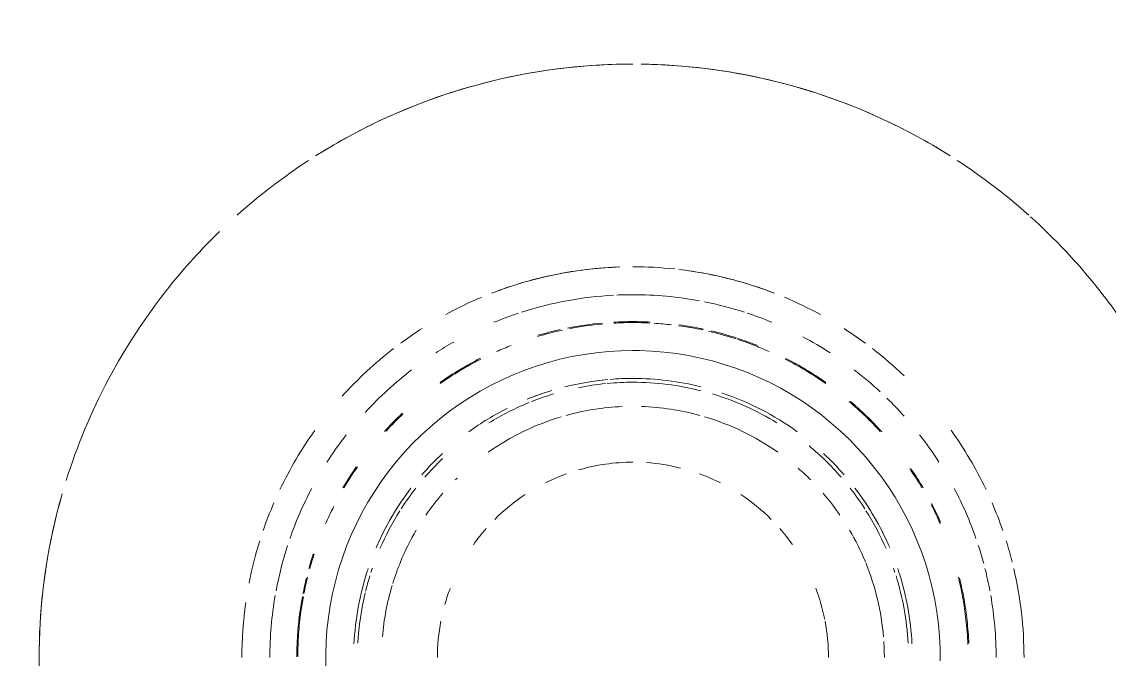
# Model space of a CAD drawing. Header units: millimetres. Extents: x -4000 to 187956, y -58990 to 162485.
# Drawn here: x 928.2 to 1016.4, y 74148.5 to 74200.2 of the extents above; entities that cross this region are included whole.
import ezdxf

# ---------------------------------------------------------------- set-up
doc = ezdxf.new("R2010")
doc.units = ezdxf.units.MM
doc.layers.add('A-FLOR-PATT', color=8, linetype='Continuous', lineweight=13)
doc.layers.add('P-SANR-FIXT', color=6, linetype='Continuous', lineweight=9)

# ---------------------------------------------------------------- blocks, each defined once
blk = doc.blocks.new('C307 - C307-496757-0_000')
at = {"layer": 'P-SANR-FIXT', "color": 50}
for p, q in [((-24.904, -149.731), (-24.895, -150.727)), ((-24.904, -149.731), (-24.895, -150.727)), ((24.904, -150.269), (24.895, -149.273)), ((24.904, -150.269), (24.895, -149.273)), ((-24.895, -150.727), (-24.846, -151.722)), ((-24.895, -150.727), (-24.846, -151.722)), ((24.874, -151.265), (24.904, -150.269)), ((24.874, -151.265), (24.904, -150.269)), ((24.803, -152.258), (24.874, -151.265)), ((24.803, -152.258), (24.874, -151.265)), ((-24.846, -151.722), (-24.757, -152.714)), ((24.693, -153.248), (24.803, -152.258)), ((24.693, -153.248), (24.803, -152.258)), ((-24.757, -152.714), (-24.629, -153.702)), ((24.543, -154.233), (24.693, -153.248)), ((24.543, -154.233), (24.693, -153.248)), ((-24.629, -153.702), (-24.461, -154.684)), ((-24.629, -153.702), (-24.461, -154.684)), ((24.354, -155.211), (24.543, -154.233)), ((24.354, -155.211), (24.543, -154.233)), ((-24.461, -154.684), (-24.254, -155.659)), ((24.126, -156.181), (24.354, -155.211)), ((24.126, -156.181), (24.354, -155.211)), ((-24.009, -156.624), (-23.725, -157.579)), ((23.86, -157.141), (24.126, -156.181)), ((23.86, -157.141), (24.126, -156.181)), ((-23.725, -157.579), (-23.402, -158.521)), ((23.555, -158.089), (23.86, -157.141)), ((23.555, -158.089), (23.86, -157.141)), ((-23.402, -158.521), (-23.043, -159.45)), ((-23.402, -158.521), (-23.043, -159.45)), ((23.213, -159.025), (23.555, -158.089)), ((23.213, -159.025), (23.555, -158.089)), ((-23.043, -159.45), (-22.647, -160.364)), ((22.834, -159.946), (23.213, -159.025)), ((22.834, -159.946), (23.213, -159.025)), ((-22.647, -160.364), (-22.214, -161.262)), ((22.418, -160.851), (22.834, -159.946)), ((-22.214, -161.262), (-21.746, -162.141)), ((21.966, -161.739), (22.418, -160.851)), ((-21.746, -162.141), (-21.243, -163.001)), ((-21.243, -163.001), (-20.706, -163.84)), ((20.957, -163.457), (21.479, -162.608)), ((20.403, -164.284), (20.957, -163.457)), ((19.815, -165.088), (20.403, -164.284)), ((-19.534, -165.451), (-18.9, -166.219)), ((19.196, -165.869), (19.815, -165.088)), ((-18.9, -166.219), (-18.237, -166.962)), ((18.546, -166.624), (19.196, -165.869)), ((18.546, -166.624), (19.196, -165.869)), ((-18.237, -166.962), (-17.544, -167.678)), ((17.158, -168.053), (17.866, -167.352)), ((17.158, -168.053), (17.866, -167.352)), ((17.866, -167.352), (18.546, -166.624)), ((17.866, -167.352), (18.546, -166.624)), ((-17.544, -167.678), (-16.823, -168.365)), ((-16.823, -168.365), (-16.075, -169.023)), ((16.422, -168.724), (17.158, -168.053)), ((16.422, -168.724), (17.158, -168.053)), ((-16.075, -169.023), (-15.301, -169.651)), ((-16.075, -169.023), (-15.301, -169.651)), ((15.661, -169.366), (16.422, -168.724)), ((15.661, -169.366), (16.422, -168.724)), ((-15.301, -169.651), (-14.503, -170.247)), ((-15.301, -169.651), (-14.503, -170.247)), ((-14.503, -170.247), (-13.682, -170.811)), ((-14.503, -170.247), (-13.682, -170.811)), ((-13.682, -170.811), (-12.839, -171.341)), ((-13.682, -170.811), (-12.839, -171.341)), ((13.23, -171.101), (14.063, -170.556)), ((13.23, -171.101), (14.063, -170.556)), ((14.063, -170.556), (14.22, -170.443)), ((14.063, -170.556), (14.22, -170.443)), ((-12.839, -171.341), (-11.975, -171.838)), ((-12.839, -171.341), (-11.975, -171.838)), ((-11.975, -171.838), (-11.092, -172.299)), ((-11.975, -171.838), (-11.092, -172.299)), ((11.501, -172.091), (12.375, -171.614)), ((11.501, -172.091), (12.375, -171.614)), ((12.375, -171.614), (13.23, -171.101)), ((12.375, -171.614), (13.23, -171.101)), ((-11.092, -172.299), (-10.192, -172.725)), ((-11.092, -172.299), (-10.192, -172.725)), ((-10.192, -172.725), (-9.275, -173.114)), ((-10.192, -172.725), (-9.275, -173.114)), ((9.699, -172.94), (10.608, -172.533)), ((9.699, -172.94), (10.608, -172.533)), ((10.608, -172.533), (11.501, -172.091)), ((10.608, -172.533), (11.501, -172.091)), ((-9.275, -173.114), (-8.343, -173.467)), ((-8.343, -173.467), (-7.398, -173.782)), ((6.883, -173.936), (7.834, -173.641)), ((7.834, -173.641), (8.774, -173.309)), ((8.774, -173.309), (9.699, -172.94)), ((8.774, -173.309), (9.699, -172.94)), ((-7.398, -173.782), (-6.441, -174.058)), ((-7.398, -173.782), (-6.441, -174.058)), ((-6.441, -174.058), (-5.474, -174.297)), ((-5.474, -174.297), (-4.498, -174.496)), ((-4.498, -174.496), (-3.515, -174.656)), ((-4.498, -174.496), (-3.515, -174.656)), ((3.968, -174.588), (4.948, -174.409)), ((4.948, -174.409), (5.92, -174.192)), ((5.92, -174.192), (6.883, -173.936)), ((5.92, -174.192), (6.883, -173.936)), ((-3.515, -174.656), (-2.526, -174.777)), ((-3.515, -174.656), (-2.526, -174.777)), ((-2.526, -174.777), (-1.533, -174.858)), ((-2.526, -174.777), (-1.533, -174.858)), ((-1.533, -174.858), (-0.538, -174.9)), ((-1.533, -174.858), (-0.538, -174.9)), ((-0.538, -174.9), (0, -174.906)), ((-0.538, -174.9), (0, -174.906)), ((0, -174.906), (0.996, -174.886)), ((0.996, -174.886), (1.99, -174.826)), ((1.99, -174.826), (2.982, -174.727)), ((2.982, -174.727), (3.968, -174.588))]:
    blk.add_line(p, q, dxfattribs=at)
at = {"layer": 'P-SANR-FIXT', "color": 50, "flags": 128}
for points in [[(-24.846, -151.722), (-24.757, -152.714), (-24.629, -153.702)], [(-24.461, -154.684), (-24.254, -155.659), (-24.009, -156.624)], [(-24.254, -155.659), (-24.009, -156.624), (-23.725, -157.579), (-23.402, -158.521)], [(-23.043, -159.45), (-22.647, -160.364), (-22.214, -161.262), (-21.746, -162.141), (-21.243, -163.001), (-20.706, -163.84)], [(21.479, -162.608), (21.966, -161.739), (22.418, -160.851), (22.834, -159.946)], [(20.957, -163.457), (21.479, -162.608), (21.966, -161.739)], [(-20.706, -163.84), (-20.136, -164.657), (-19.534, -165.451), (-18.9, -166.219)], [(-20.706, -163.84), (-20.136, -164.657), (-19.534, -165.451)], [(19.196, -165.869), (19.815, -165.088), (20.403, -164.284), (20.957, -163.457)], [(-18.9, -166.219), (-18.237, -166.962), (-17.544, -167.678)], [(-17.544, -167.678), (-16.823, -168.365), (-16.075, -169.023)], [(14.22, -170.443), (14.874, -169.977), (15.661, -169.366)], [(14.22, -170.443), (14.874, -169.977), (15.661, -169.366)], [(-9.275, -173.114), (-8.343, -173.467), (-7.398, -173.782)], [(6.883, -173.936), (7.834, -173.641), (8.774, -173.309)], [(-6.441, -174.058), (-5.474, -174.297), (-4.498, -174.496)], [(3.968, -174.588), (4.948, -174.409), (5.92, -174.192)], [(0, -174.906), (0.996, -174.886), (1.99, -174.826)], [(1.99, -174.826), (2.982, -174.727), (3.968, -174.588)]]:
    blk.add_lwpolyline(points, dxfattribs=at)
at = {"layer": 'P-SANR-FIXT', "color": 254}
for start, end in [(347.14286, 12.85714), (343.97644, 347.14286), (321.42857, 342.64132), (214.99351, 218.57143), (218.57143, 227.97122), (314.11002, 321.42857), (228.18982, 236.89492), (303.10146, 311.81232), (237.70346, 244.28571), (295.71429, 302.30202), (244.28571, 269.21081), (270, 295.71429)]:
    blk.add_arc((0, -150), 48.136, start, end, dxfattribs=at)
at = {"layer": 'P-SANR-FIXT', "color": 50}
for radius, start, end in [(31.698, 180, 193.19919), (31.698, 180, 193.19919), (29.434, 180, 189.877), (20.377, 180, 183.65805), (15.849, 180, 190.78836), (15.849, 180, 190.78836), (15.849, 349.21164, 360), (15.849, 349.21164, 360), (27.17, 355.99674, 359.84006), (27.248, 355.62975, 359.87786), (29.434, 350.123, 360), (31.698, 351.87144, 360), (31.698, 351.87144, 360), (27.248, 182.43959, 186.33457), (27.17, 182.23473, 186.5584), (22.642, 182.79841, 198), (22.642, 182.79841, 198), (22.642, 182.79841, 198), (22.332, 183.01764, 197.30496), (22.642, 342, 357.20159), (22.642, 342, 357.20159), (22.642, 342, 357.20159), (22.332, 346.39414, 356.98236), (20.377, 184.70484, 202.1758), (20.377, 343.28862, 355.29516), (27.17, 352.10478, 355.99674), (27.248, 352.20605, 355.62975), (27.248, 186.33457, 193.70096), (27.17, 186.5584, 193.87991), (15.849, 191.26777, 200.7607), (15.849, 191.26777, 200.7607), (27.17, 349.53927, 352.10478), (27.248, 349.53888, 352.20605), (15.849, 339.25923, 344.21065), (15.849, 339.25923, 344.21065), (29.434, 190.59104, 194.21454), (20.377, 337.67519, 342.86435), (22.332, 342.69504, 346.05996), (27.17, 346.12009, 348.98987), (27.248, 346.29904, 349.02863), (29.434, 342, 349.40896), (31.698, 342.62063, 349.04549), (31.698, 342.62063, 349.04549), (22.332, 198, 198.90841), (22.332, 341.09079, 342), (31.698, 194.10899, 197.37937), (31.698, 194.10899, 197.37937), (29.434, 195.00079, 198), (22.642, 198, 198.59208), (22.642, 198, 198.59208), (22.642, 198, 198.59208), (20.377, 202.43235, 210.47539), (20.377, 329.52461, 337.56701), (22.642, 341.40712, 342), (22.642, 341.40712, 342), (22.642, 341.40712, 342), (27.17, 342, 344.60024), (27.248, 342, 344.64436), (22.642, 203.21861, 217.36861), (22.642, 203.21861, 212.38273), (22.642, 203.21861, 212.38273), (22.332, 203.30443, 212.24834), (15.849, 215.32805, 221.35264), (15.849, 215.32805, 221.35264), (15.849, 318.64736, 324.7209), (15.849, 318.64736, 324.7209), (22.642, 322.63016, 336.81276), (22.332, 327.75166, 336.69557), (22.642, 327.61727, 336.81276), (22.642, 327.61727, 336.81276), (31.698, 198.98379, 203.32056), (31.698, 198.98379, 203.32056), (29.434, 199.18259, 207.76427), (29.434, 332.23434, 340.82069), (31.698, 336.67944, 341.01809), (31.698, 336.67944, 341.01809), (27.248, 203.76058, 207.32943), (27.17, 203.51902, 207.12638), (15.849, 225, 236.56857), (15.849, 225, 236.56857), (15.849, 303.43143, 315), (15.849, 303.43143, 315), (27.17, 333.19657, 336.48838), (22.332, 212.70215, 217.94498), (20.377, 214.57237, 220.87265), (20.377, 319.1263, 325.42763), (22.332, 322.0538, 327.29785), (31.698, 205.47753, 215.56218), (31.698, 205.47753, 215.56218), (27.248, 210.33277, 214.19611), (27.17, 210.43214, 214.34759), (27.17, 325.28594, 329.56651), (27.248, 325.40383, 329.66589), (31.698, 324.44528, 334.52105), (31.698, 324.44528, 334.52105), (22.642, 220.87326, 226.98349), (22.642, 220.87326, 226.98349), (22.642, 220.87326, 226.98349), (22.332, 220.9153, 230.23857), (20.377, 225, 228.90004), (15.849, 243.42695, 250.12899), (15.849, 243.42695, 250.12899), (15.849, 289.90737, 296.57305), (15.849, 289.90737, 296.57305), (20.377, 314.41049, 315), (22.332, 313.7201, 319.0847), (22.642, 313.0284, 319.12674), (22.642, 313.0284, 319.12674), (22.642, 313.0284, 319.12674), (15.849, 255.95705, 266.03396), (15.849, 255.95705, 266.03396), (15.849, 270, 286.19803), (15.849, 270, 286.19803), (29.434, 212.57738, 217.8649), (29.434, 322.1351, 327.42262), (20.377, 234.8437, 253.43605), (20.377, 286.56395, 305.1563), (27.248, 222.24817, 229.69226), (27.17, 222.47925, 229.85012), (22.642, 234, 251.42772), (22.642, 234, 251.42772), (22.642, 234, 251.42772), (22.642, 296.66717, 306), (22.642, 296.66717, 306), (22.642, 296.66717, 306), (27.248, 313.40383, 317.67503), (22.332, 238.48699, 253.20555), (22.332, 292.13146, 301.51301), (27.17, 313.24591, 317.4504), (29.434, 221.70962, 225.61224), (20.377, 254.60753, 268.04493), (20.377, 272.45434, 285.39247), (29.434, 307.5574, 317.48538), (22.332, 286.79445, 291.6418), (22.642, 286.88269, 292.23754), (22.642, 288, 292.23754), (22.642, 288, 292.23754), (29.434, 227.11041, 232.4426), (22.332, 255.74301, 270), (22.332, 275.72465, 281.4361), (31.698, 307.77357, 318.02022), (31.698, 307.77357, 318.02022), (27.248, 234.97996, 242.94991), (27.17, 234.89803, 242.98253), (22.642, 255.90758, 270), (22.642, 255.90758, 270), (22.642, 255.90758, 270), (22.332, 270, 275.34377), (22.642, 270, 274.65395), (22.642, 270, 274.65395), (22.642, 270, 274.65395), (22.642, 275.18565, 284.12027), (22.642, 275.18565, 284.12027), (22.642, 275.18565, 284.12027), (27.17, 296.98548, 305.10941), (27.248, 297.01717, 305.02746), (31.698, 226.11224, 232.22643), (31.698, 226.11224, 232.22643), (29.434, 237.09761, 242.10681), (27.17, 245.99612, 248.65444), (27.248, 248.34775, 251.81206), (27.17, 248.65444, 251.82784), (27.17, 291.30798, 294.00388), (29.434, 299.58961, 302.90947), (31.698, 233.529, 237.31829), (31.698, 233.529, 234), (31.698, 234, 237.31829), (27.248, 252.04005, 256.52765), (27.17, 252.05527, 256.99741), (27.17, 282.13671, 286.54486), (27.248, 282.52689, 286.41146), (31.698, 302.61197, 306), (31.698, 302.61197, 306), (31.698, 306, 306.4705), (31.698, 306, 306.4705), (27.248, 257.91659, 262.13871), (27.17, 257.97834, 262.11612), (27.17, 263.39638, 266.35195), (27.17, 267.10789, 270), (27.17, 270, 273.28274), (27.248, 275.19243, 281.2105), (27.17, 275.27394, 280.93068), (31.698, 241.3562, 247.20166), (31.698, 241.3562, 247.20166), (29.434, 247.49353, 251.64679), (29.434, 252.13172, 258.64999), (27.248, 267.04303, 270), (27.248, 270, 273.25548), (29.434, 273.0857, 287.86588), (29.434, 288.35321, 292.50647), (31.698, 292.81499, 298.56503), (31.698, 292.81499, 298.56503), (29.434, 259.42059, 270), (31.698, 248.77703, 263.24234), (31.698, 248.77703, 258.83175), (29.434, 270, 272.55085), (31.698, 271.92352, 291.22297), (31.698, 281.16825, 291.22297), (31.698, 259.30295, 263.24234), (31.698, 263.87417, 270), (31.698, 263.87417, 270), (31.698, 271.92352, 280.71988)]:
    blk.add_arc((0, -150), radius, start, end, dxfattribs=at)
at = {"layer": 'P-SANR-FIXT', "color": 250}
blk.add_open_spline([(119.281, -157.53), (115.965, -146.843), (106.16, -127.435), (84.838, -108.521), (62.348, -96.734), (49.426, -91.873), (42.56, -89.707)], degree=3, knots=[0, 0, 0, 0, 0.333333, 0.666667, 0.833333, 1, 1, 1, 1], dxfattribs=at)
blk = doc.blocks.new('C307 - C307-V844-0_000')
at = {"layer": 'P-SANR-FIXT', "color": 50}
for p, q in [((-24.904, -149.731), (-24.895, -150.727)), ((-24.904, -149.731), (-24.895, -150.727)), ((24.904, -150.269), (24.895, -149.273)), ((24.904, -150.269), (24.895, -149.273)), ((-24.895, -150.727), (-24.846, -151.722)), ((-24.895, -150.727), (-24.846, -151.722)), ((24.874, -151.265), (24.904, -150.269)), ((24.874, -151.265), (24.904, -150.269)), ((24.803, -152.258), (24.874, -151.265)), ((24.803, -152.258), (24.874, -151.265)), ((-24.846, -151.722), (-24.757, -152.714)), ((-24.846, -151.722), (-24.757, -152.714)), ((24.693, -153.248), (24.803, -152.258)), ((24.693, -153.248), (24.803, -152.258)), ((-24.757, -152.714), (-24.629, -153.702)), ((-24.757, -152.714), (-24.629, -153.702)), ((24.543, -154.233), (24.693, -153.248)), ((24.543, -154.233), (24.693, -153.248)), ((-24.629, -153.702), (-24.461, -154.684)), ((-24.629, -153.702), (-24.461, -154.684)), ((24.354, -155.211), (24.543, -154.233)), ((24.354, -155.211), (24.543, -154.233)), ((-24.461, -154.684), (-24.254, -155.659)), ((-24.461, -154.684), (-24.254, -155.659)), ((-24.254, -155.659), (-24.009, -156.624)), ((-24.254, -155.659), (-24.009, -156.624)), ((24.126, -156.181), (24.354, -155.211)), ((24.126, -156.181), (24.354, -155.211)), ((-24.009, -156.624), (-23.725, -157.579)), ((-24.009, -156.624), (-23.725, -157.579)), ((23.86, -157.141), (24.126, -156.181)), ((23.86, -157.141), (24.126, -156.181)), ((-23.725, -157.579), (-23.402, -158.521)), ((-23.725, -157.579), (-23.402, -158.521)), ((23.555, -158.089), (23.86, -157.141)), ((23.555, -158.089), (23.86, -157.141)), ((-23.402, -158.521), (-23.043, -159.45)), ((-23.402, -158.521), (-23.043, -159.45)), ((23.213, -159.025), (23.555, -158.089)), ((23.213, -159.025), (23.555, -158.089)), ((-23.043, -159.45), (-22.647, -160.364)), ((-23.043, -159.45), (-22.647, -160.364)), ((22.834, -159.946), (23.213, -159.025)), ((22.834, -159.946), (23.213, -159.025)), ((-22.647, -160.364), (-22.214, -161.262)), ((-22.647, -160.364), (-22.214, -161.262)), ((22.418, -160.851), (22.834, -159.946)), ((22.418, -160.851), (22.834, -159.946)), ((-22.214, -161.262), (-21.746, -162.141)), ((-22.214, -161.262), (-21.746, -162.141)), ((21.966, -161.739), (22.418, -160.851)), ((21.966, -161.739), (22.418, -160.851)), ((-21.746, -162.141), (-21.243, -163.001)), ((-21.746, -162.141), (-21.243, -163.001)), ((21.479, -162.608), (21.966, -161.739)), ((21.479, -162.608), (21.966, -161.739)), ((-21.243, -163.001), (-20.706, -163.84)), ((-21.243, -163.001), (-20.706, -163.84)), ((20.957, -163.457), (21.479, -162.608)), ((20.957, -163.457), (21.479, -162.608)), ((-20.706, -163.84), (-20.136, -164.657)), ((-20.706, -163.84), (-20.136, -164.657)), ((20.403, -164.284), (20.957, -163.457)), ((20.403, -164.284), (20.957, -163.457)), ((-20.136, -164.657), (-19.534, -165.451)), ((-20.136, -164.657), (-19.534, -165.451)), ((19.815, -165.088), (20.403, -164.284)), ((19.815, -165.088), (20.403, -164.284)), ((-19.534, -165.451), (-18.9, -166.219)), ((-19.534, -165.451), (-18.9, -166.219)), ((19.196, -165.869), (19.815, -165.088)), ((19.196, -165.869), (19.815, -165.088)), ((-18.9, -166.219), (-18.237, -166.962)), ((-18.9, -166.219), (-18.237, -166.962)), ((18.546, -166.624), (19.196, -165.869)), ((18.546, -166.624), (19.196, -165.869)), ((-18.237, -166.962), (-17.544, -167.678)), ((-18.237, -166.962), (-17.544, -167.678)), ((17.158, -168.053), (17.866, -167.352)), ((17.158, -168.053), (17.866, -167.352)), ((17.866, -167.352), (18.546, -166.624)), ((17.866, -167.352), (18.546, -166.624)), ((-17.544, -167.678), (-16.823, -168.365)), ((-17.544, -167.678), (-16.823, -168.365)), ((-16.823, -168.365), (-16.075, -169.023)), ((-16.823, -168.365), (-16.075, -169.023)), ((16.422, -168.724), (17.158, -168.053)), ((16.422, -168.724), (17.158, -168.053)), ((-16.075, -169.023), (-15.301, -169.651)), ((-16.075, -169.023), (-15.301, -169.651)), ((15.661, -169.366), (16.422, -168.724)), ((15.661, -169.366), (16.422, -168.724)), ((-15.301, -169.651), (-14.503, -170.247)), ((-15.301, -169.651), (-14.503, -170.247)), ((14.22, -170.443), (14.874, -169.977)), ((14.22, -170.443), (14.874, -169.977)), ((14.874, -169.977), (15.661, -169.366)), ((14.874, -169.977), (15.661, -169.366)), ((-14.503, -170.247), (-13.682, -170.811)), ((-14.503, -170.247), (-13.682, -170.811)), ((-13.682, -170.811), (-12.839, -171.341)), ((-13.682, -170.811), (-12.839, -171.341)), ((13.23, -171.101), (14.063, -170.556)), ((13.23, -171.101), (14.063, -170.556)), ((14.063, -170.556), (14.22, -170.443)), ((14.063, -170.556), (14.22, -170.443)), ((-12.839, -171.341), (-11.975, -171.838)), ((-12.839, -171.341), (-11.975, -171.838)), ((-11.975, -171.838), (-11.092, -172.299)), ((-11.975, -171.838), (-11.092, -172.299)), ((11.501, -172.091), (12.375, -171.614)), ((11.501, -172.091), (12.375, -171.614)), ((12.375, -171.614), (13.23, -171.101)), ((12.375, -171.614), (13.23, -171.101)), ((-11.092, -172.299), (-10.192, -172.725)), ((-11.092, -172.299), (-10.192, -172.725)), ((-10.192, -172.725), (-9.275, -173.114)), ((-10.192, -172.725), (-9.275, -173.114)), ((9.699, -172.94), (10.608, -172.533)), ((9.699, -172.94), (10.608, -172.533)), ((10.608, -172.533), (11.501, -172.091)), ((10.608, -172.533), (11.501, -172.091)), ((-9.275, -173.114), (-8.343, -173.467)), ((-9.275, -173.114), (-8.343, -173.467)), ((-8.343, -173.467), (-7.398, -173.782)), ((-8.343, -173.467), (-7.398, -173.782)), ((6.883, -173.936), (7.834, -173.641)), ((6.883, -173.936), (7.834, -173.641)), ((7.834, -173.641), (8.774, -173.309)), ((7.834, -173.641), (8.774, -173.309)), ((8.774, -173.309), (9.699, -172.94)), ((8.774, -173.309), (9.699, -172.94)), ((-7.398, -173.782), (-6.441, -174.058)), ((-7.398, -173.782), (-6.441, -174.058)), ((-6.441, -174.058), (-5.474, -174.297)), ((-6.441, -174.058), (-5.474, -174.297)), ((-5.474, -174.297), (-4.498, -174.496)), ((-5.474, -174.297), (-4.498, -174.496)), ((-4.498, -174.496), (-3.515, -174.656)), ((-4.498, -174.496), (-3.515, -174.656)), ((3.968, -174.588), (4.948, -174.409)), ((3.968, -174.588), (4.948, -174.409)), ((4.948, -174.409), (5.92, -174.192)), ((4.948, -174.409), (5.92, -174.192)), ((5.92, -174.192), (6.883, -173.936)), ((5.92, -174.192), (6.883, -173.936)), ((-3.515, -174.656), (-2.526, -174.777)), ((-3.515, -174.656), (-2.526, -174.777)), ((-2.526, -174.777), (-1.533, -174.858)), ((-2.526, -174.777), (-1.533, -174.858)), ((-1.533, -174.858), (-0.538, -174.9)), ((-1.533, -174.858), (-0.538, -174.9)), ((-0.538, -174.9), (0, -174.906)), ((-0.538, -174.9), (0, -174.906)), ((0, -174.906), (0.996, -174.886)), ((0, -174.906), (0.996, -174.886)), ((0.996, -174.886), (1.99, -174.826)), ((0.996, -174.886), (1.99, -174.826)), ((1.99, -174.826), (2.982, -174.727)), ((1.99, -174.826), (2.982, -174.727)), ((2.982, -174.727), (3.968, -174.588)), ((2.982, -174.727), (3.968, -174.588))]:
    blk.add_line(p, q, dxfattribs=at)
at = {"layer": 'P-SANR-FIXT', "color": 254}
for start, end in [(343.97644, 12.85714), (321.42857, 342.64132), (214.99351, 218.57143), (218.57143, 227.97122), (314.11002, 321.42857), (228.18982, 236.89492), (303.10146, 311.81232), (237.70346, 269.21081), (270, 302.30202)]:
    blk.add_arc((0, -150), 48.136, start, end, dxfattribs=at)
at = {"layer": 'P-SANR-FIXT', "color": 50}
for radius, start, end in [(31.698, 180, 193.19919), (31.698, 180, 193.19919), (29.434, 180, 189.877), (20.377, 180, 183.65805), (15.849, 180, 190.78836), (15.849, 180, 190.78836), (15.849, 349.21164, 360), (15.849, 349.21164, 360), (27.17, 355.99674, 359.84006), (27.248, 355.62975, 359.87786), (29.434, 350.123, 360), (31.698, 351.87144, 360), (31.698, 351.87144, 360), (27.248, 182.43959, 186.33457), (27.17, 182.23473, 186.5584), (22.642, 182.79841, 198), (22.642, 182.79841, 198), (22.642, 182.79841, 198), (22.332, 183.01764, 197.30496), (22.642, 342, 357.20159), (22.642, 342, 357.20159), (22.642, 342, 357.20159), (22.332, 346.39414, 356.98236), (20.377, 184.70484, 202.1758), (20.377, 343.28862, 355.29516), (27.17, 352.10478, 355.99674), (27.248, 352.20605, 355.62975), (27.248, 186.33457, 193.70096), (27.17, 186.5584, 193.87991), (15.849, 191.26777, 200.7607), (15.849, 191.26777, 200.7607), (27.17, 349.53927, 352.10478), (27.248, 349.53888, 352.20605), (15.849, 339.25923, 344.21065), (15.849, 339.25923, 344.21065), (29.434, 190.59104, 194.21454), (20.377, 337.67519, 342.86435), (22.332, 342.69504, 346.05996), (27.17, 346.12009, 348.98987), (27.248, 346.29904, 349.02863), (29.434, 342, 349.40896), (31.698, 342.62063, 349.04549), (31.698, 342.62063, 349.04549), (22.332, 198, 198.90841), (22.332, 341.09079, 342), (31.698, 194.10899, 197.37937), (31.698, 194.10899, 197.37937), (29.434, 195.00079, 198), (22.642, 198, 198.59208), (22.642, 198, 198.59208), (22.642, 198, 198.59208), (20.377, 202.43235, 210.47539), (20.377, 329.52461, 337.56701), (22.642, 341.40712, 342), (22.642, 341.40712, 342), (22.642, 341.40712, 342), (27.17, 342, 344.60024), (27.248, 342, 344.64436), (22.642, 203.21861, 217.36861), (22.642, 203.21861, 212.38273), (22.642, 203.21861, 212.38273), (22.332, 203.30443, 212.24834), (15.849, 215.32805, 221.35264), (15.849, 215.32805, 221.35264), (15.849, 318.64736, 324.7209), (15.849, 318.64736, 324.7209), (22.642, 322.63016, 336.81276), (22.332, 327.75166, 336.69557), (22.642, 327.61727, 336.81276), (22.642, 327.61727, 336.81276), (31.698, 198.98379, 203.32056), (31.698, 198.98379, 203.32056), (29.434, 199.18259, 207.76427), (29.434, 332.23434, 340.82069), (31.698, 336.67944, 341.01809), (31.698, 336.67944, 341.01809), (27.248, 203.76058, 207.32943), (27.17, 203.51902, 207.12638), (15.849, 225, 236.56857), (15.849, 225, 236.56857), (15.849, 303.43143, 315), (15.849, 303.43143, 315), (27.17, 333.19657, 336.48838), (22.332, 212.70215, 217.94498), (20.377, 214.57237, 220.87265), (20.377, 319.1263, 325.42763), (22.332, 322.0538, 327.29785), (31.698, 205.47753, 215.56218), (31.698, 205.47753, 215.56218), (27.248, 210.33277, 214.19611), (27.17, 210.43214, 214.34759), (27.17, 325.28594, 329.56651), (27.248, 325.40383, 329.66589), (31.698, 324.44528, 334.52105), (31.698, 324.44528, 334.52105), (22.642, 220.87326, 226.98349), (22.642, 220.87326, 226.98349), (22.642, 220.87326, 226.98349), (22.332, 220.9153, 230.23857), (20.377, 225, 228.90004), (15.849, 243.42695, 250.12899), (15.849, 243.42695, 250.12899), (15.849, 289.90737, 296.57305), (15.849, 289.90737, 296.57305), (20.377, 314.41049, 315), (22.332, 313.7201, 319.0847), (22.642, 313.0284, 319.12674), (22.642, 313.0284, 319.12674), (22.642, 313.0284, 319.12674), (15.849, 255.95705, 266.03396), (15.849, 255.95705, 266.03396), (15.849, 270, 286.19803), (15.849, 270, 286.19803), (29.434, 212.57738, 217.8649), (29.434, 322.1351, 327.42262), (20.377, 234.8437, 253.43605), (20.377, 286.56395, 305.1563), (27.248, 222.24817, 229.69226), (27.17, 222.47925, 229.85012), (22.642, 234, 251.42772), (22.642, 234, 251.42772), (22.642, 234, 251.42772), (22.642, 296.66717, 306), (22.642, 296.66717, 306), (22.642, 296.66717, 306), (27.248, 313.40383, 317.67503), (22.332, 238.48699, 253.20555), (22.332, 292.13146, 301.51301), (27.17, 313.24591, 317.4504), (29.434, 221.70962, 225.61224), (20.377, 254.60753, 268.04493), (20.377, 272.45434, 285.39247), (29.434, 307.5574, 317.48538), (22.332, 286.79445, 291.6418), (22.642, 286.88269, 292.23754), (22.642, 288, 292.23754), (22.642, 288, 292.23754), (29.434, 227.11041, 232.4426), (22.332, 255.74301, 270), (22.332, 275.72465, 281.4361), (31.698, 307.77357, 318.02022), (31.698, 307.77357, 318.02022), (27.248, 234.97996, 242.94991), (27.17, 234.89803, 242.98253), (22.642, 255.90758, 270), (22.642, 255.90758, 270), (22.642, 255.90758, 270), (22.332, 270, 275.34377), (22.642, 270, 274.65395), (22.642, 270, 274.65395), (22.642, 270, 274.65395), (22.642, 275.18565, 284.12027), (22.642, 275.18565, 284.12027), (22.642, 275.18565, 284.12027), (27.17, 296.98548, 305.10941), (27.248, 297.01717, 305.02746), (31.698, 226.11224, 232.22643), (31.698, 226.11224, 232.22643), (29.434, 237.09761, 242.10681), (27.17, 245.99612, 248.65444), (27.248, 248.34775, 251.81206), (27.17, 248.65444, 251.82784), (27.17, 291.30798, 294.00388), (29.434, 299.58961, 302.90947), (31.698, 233.529, 234), (31.698, 233.529, 234), (31.698, 234, 237.31829), (31.698, 234, 237.31829), (27.248, 252.04005, 256.52765), (27.17, 252.05527, 256.99741), (27.17, 282.13671, 286.54486), (27.248, 282.52689, 286.41146), (31.698, 302.61197, 306), (31.698, 302.61197, 306), (31.698, 306, 306.4705), (31.698, 306, 306.4705), (27.248, 257.91659, 262.13871), (27.17, 257.97834, 262.11612), (27.17, 263.39638, 266.35195), (27.17, 267.10789, 270), (27.17, 270, 273.28274), (27.248, 275.19243, 281.2105), (27.17, 275.27394, 280.93068), (31.698, 241.3562, 247.20166), (31.698, 241.3562, 247.20166), (29.434, 247.49353, 251.64679), (29.434, 252.13172, 258.64999), (27.248, 267.04303, 270), (27.248, 270, 273.25548), (29.434, 273.0857, 287.86588), (29.434, 288.35321, 292.50647), (31.698, 292.81499, 298.56503), (31.698, 292.81499, 298.56503), (29.434, 259.42059, 270), (31.698, 248.77703, 263.24234), (31.698, 248.77703, 258.83175), (29.434, 270, 272.55085), (31.698, 271.92352, 291.22297), (31.698, 281.16825, 291.22297), (31.698, 259.30295, 263.24234), (31.698, 263.87417, 270), (31.698, 263.87417, 270), (31.698, 271.92352, 280.71988)]:
    blk.add_arc((0, -150), radius, start, end, dxfattribs=at)
at = {"layer": 'P-SANR-FIXT', "color": 250}
blk.add_open_spline([(119.281, -157.53), (115.965, -146.843), (106.16, -127.435), (84.838, -108.521), (62.348, -96.734), (49.426, -91.873), (42.56, -89.707)], degree=3, knots=[0, 0, 0, 0, 0.333333, 0.666667, 0.833333, 1, 1, 1, 1], dxfattribs=at)
blk = doc.blocks.new('CMF2_NHAXUONG_A_rvt-1-0_000')
at = {"layer": 'A-FLOR-PATT', "lineweight": 9}
h = blk.add_hatch(dxfattribs=at)
h.set_pattern_fill('FP_25', color=252, style=0, pattern_type=2)
h.set_pattern_definition([(89.998, (160159.3, 137898.8), (-600, 0.021), []), (179.998, (160159.3, 137898.8), (-0.021, -600), [])])
h.paths.add_polyline_path([(154749.885, 498.905), (160009.361, 498.905), (160009.253, 1898.495), (156700.319, 1898.502), (156700.429, 1498.542), (156600.36, 1498.542), (156600.355, 2298.535), (158059.007, 2298.535), (158058.95, 5748.613), (156099.885, 5748.433), (156099.885, 4399.903), (155999.885, 4399.903), (155999.885, 5748.487), (154749.885, 5748.543), (154749.885, 751.936)])
h.paths.add_polyline_path([(160209.304, 1748.67), (165509.359, 1749.398), (165509.051, 3698.263), (162659.146, 3698.263), (162659.146, 3548.445), (162459.146, 3548.445), (162459.145, 4948.703), (161059.263, 4948.825), (161059.26, 4898.283), (160209.362, 4898.913), (160209.254, 3698.445), (160859.147, 3698.445), (160859.147, 3498.445), (160209.147, 3498.445), (160209.289, 1919.983)])
h.paths.add_polyline_path([(158997.487, 2198.535), (159409.364, 2198.535), (159409.364, 3498.619), (158258.791, 3498.619), (158258.791, 2198.535), (158714.043, 2198.535)])
h.paths.add_polyline_path([(159280.912, 3698.445), (160009.147, 3698.445), (160009.147, 4898.728), (159959.048, 4898.641), (159959.853, 5848.631), (158258.554, 5848.622), (158258.554, 3698.445)])
h.paths.add_polyline_path([(83409.046, 5348.514), (85559.046, 5348.514), (85559.046, 6948.514), (83409.046, 6948.514), (83409.046, 5424.086)])
h.paths.add_polyline_path([(83209.258, 5348.602), (83209.258, 10108.828), (82009.258, 10108.828), (82009.258, 8808.828), (80984.258, 8808.828), (80984.046, 7248.514), (82234.046, 7248.514), (82234.046, 5348.602)])
h.paths.add_polyline_path([(80485.393, 6361.014), (80784.258, 6361.014), (80784.258, 8808.828), (79759.258, 8808.828), (79759.258, 10108.828), (78559.258, 10108.828), (78559.258, 6361.014), (79918.524, 6361.014)])
h.paths.add_polyline_path([(79959.258, 9008.828), (81809.258, 9008.828), (81809.258, 10208.828), (79959.258, 10208.828), (79959.258, 10096.236)])
h.paths.add_polyline_path([(5374.563, 15998.65), (5859.046, 15998.65), (5859.046, 18498.577), (509.048, 18498.577), (509.048, 17048.643), (4299.776, 17048.643), (4299.776, 15998.65), (5091.129, 15998.65)])
h.paths.add_polyline_path([(4409.041, 18698.577), (5959.046, 18698.577), (5959.046, 20998.578), (4409.041, 20998.578), (4409.041, 19440.536)])
h.paths.add_polyline_path([(509.048, 21198.577), (5859.046, 21198.578), (5859.046, 24898.283), (3969.26, 24898.283), (3969.26, 22848.578), (4609.26, 22848.578), (4609.26, 22743.94), (3769.26, 22743.94), (3769.26, 24698.746), (509.048, 24698.746), (509.048, 22798.578), (2129.26, 22798.578), (2129.26, 23198.57), (2229.26, 23198.57), (2229.26, 22398.578), (509.048, 22398.578), (509.048, 21776.61)])
h.paths.add_polyline_path([(4249.784, 73948.537), (5800.212, 73948.647), (5800.212, 76398.641), (4359.046, 76398.641), (4359.046, 76098.597), (509.26, 76098.685), (509.26, 73998.606), (4159.048, 73998.606), (4159.048, 74648.65), (4249.784, 74648.65), (4249.784, 74338.296)])
h.paths.add_polyline_path([(161750.212, 73948.538), (161750.212, 74640.013), (161850.206, 74640.013), (161850.309, 73998.606), (165509.368, 73998.694), (165509.368, 76098.685), (161659.474, 76098.597), (161659.474, 76398.641), (160200, 76398.641), (160200, 73948.649), (161548.409, 73948.552)])
h.paths.add_polyline_path([(161548.409, 76598.641), (161659.046, 76598.641), (161659.046, 78298.641), (160209.046, 78298.641), (160209.046, 76598.641)])
h.paths.add_polyline_path([(5091.129, 76598.641), (5809.477, 76598.641), (5809.477, 78298.641), (4359.477, 78298.641), (4359.477, 76598.641)])
h.paths.add_polyline_path([(160199.739, 78498.639), (161659.315, 78498.663), (161659.633, 78798.619), (165509.581, 78798.685), (165509.051, 80348.641), (161859.474, 80348.641), (161859.474, 80048.65), (161750, 80048.65), (161750, 80948.673), (160200.166, 80948.253), (160200.032, 80178.483)])
h.paths.add_polyline_path([(5709.477, 78498.641), (5709.477, 80948.283), (4249.997, 80948.283), (4249.997, 80299.284), (4149.786, 80299.284), (4149.786, 80348.641), (509.26, 80348.641), (508.939, 78798.685), (4159.156, 78798.597), (4159.477, 78498.641), (5091.129, 78498.641)])
h.paths.add_polyline_path([(86109.472, 132101.223), (86109.472, 133323.816), (84609.472, 133323.816), (84609.472, 132101.223)])
h.paths.add_polyline_path([(83259.472, 132200.855), (84409.472, 132200.855), (84409.472, 133523.816), (85259.472, 133523.816), (85259.26, 134848.409), (83259.472, 134848.409), (83259.472, 132740.168)])
h.paths.add_polyline_path([(87459.258, 132201.223), (87459.258, 134848.593), (85459.472, 134848.226), (85459.472, 133523.816), (86309.472, 133526.053), (86309.472, 132201.223), (86721.014, 132201.223)])
h.paths.add_polyline_path([(11209.154, 135098.741), (11209.049, 140698.728), (6109.258, 140698.728), (6109.258, 139698.738), (6059.047, 139698.738), (6059.045, 139098.68), (9550.261, 139098.701), (9550.258, 139498.686), (9650.258, 139498.686), (9650.263, 138698.694), (7959.614, 138698.694), (7959.613, 135098.747), (9859.048, 135098.754), (9859.048, 137148.744), (9259.048, 137148.744), (9259.048, 137348.744), (10059.048, 137348.744), (10059.048, 135098.753), (10759.871, 135098.746)])
h.paths.add_polyline_path([(156349.859, 135098.753), (156349.859, 136499.688), (156449.859, 136499.688), (156449.859, 135098.767), (158059.118, 135098.85), (158059.118, 138698.694), (156349.853, 138698.694), (156349.857, 139498.686), (156449.858, 139498.686), (156449.854, 139098.701), (159959.683, 139098.68), (159959.683, 140698.816), (154809.154, 140698.637), (154808.945, 135098.753)])
h.paths.add_polyline_path([(162549.789, 135998.603), (162549.79, 137398.747), (162659.049, 137398.747), (162659.049, 137248.798), (165509.378, 137248.816), (165509.632, 139448.496), (160159.474, 139448.496), (160159.474, 137398.747), (160750.212, 137398.747), (160750.212, 137298.747), (160149.79, 137298.747), (160149.79, 135998.826), (161548.409, 135998.696)])
h.paths.add_polyline_path([(3449.788, 135998.671), (5900.212, 135998.739), (5900.212, 137297.569), (5248.629, 137297.569), (5248.629, 137398.747), (5859.046, 137398.747), (5859.046, 139448.732), (509.359, 139448.732), (509.361, 137248.773), (3449.787, 137249.905), (3449.788, 136244.28)])
h.paths.add_polyline_path([(6059.046, 137398.747), (7159.62, 137398.747), (7159.62, 138698.694), (6059.046, 138698.694), (6059.046, 137412.318)])
h.paths.add_polyline_path([(158858.919, 137398.747), (159959.05, 137398.747), (159959.05, 138698.694), (158858.919, 138698.694), (158858.919, 137412.318)])
at = {"layer": 'P-SANR-FIXT', "color": 250, "lineweight": 9, "rotation": 180.0003356948516}
for name in ['C307 - C307-496757-0_000', 'C307 - C307-V844-0_000']:
    blk.add_blockref(name, (977.795, 73998.608), dxfattribs=at)

msp = doc.modelspace()

# ---------------------------------------------------------------- block references
at = {"lineweight": 5}
msp.add_blockref('CMF2_NHAXUONG_A_rvt-1-0_000', (0, 0), dxfattribs=at)

doc.saveas('drawing.dxf')
